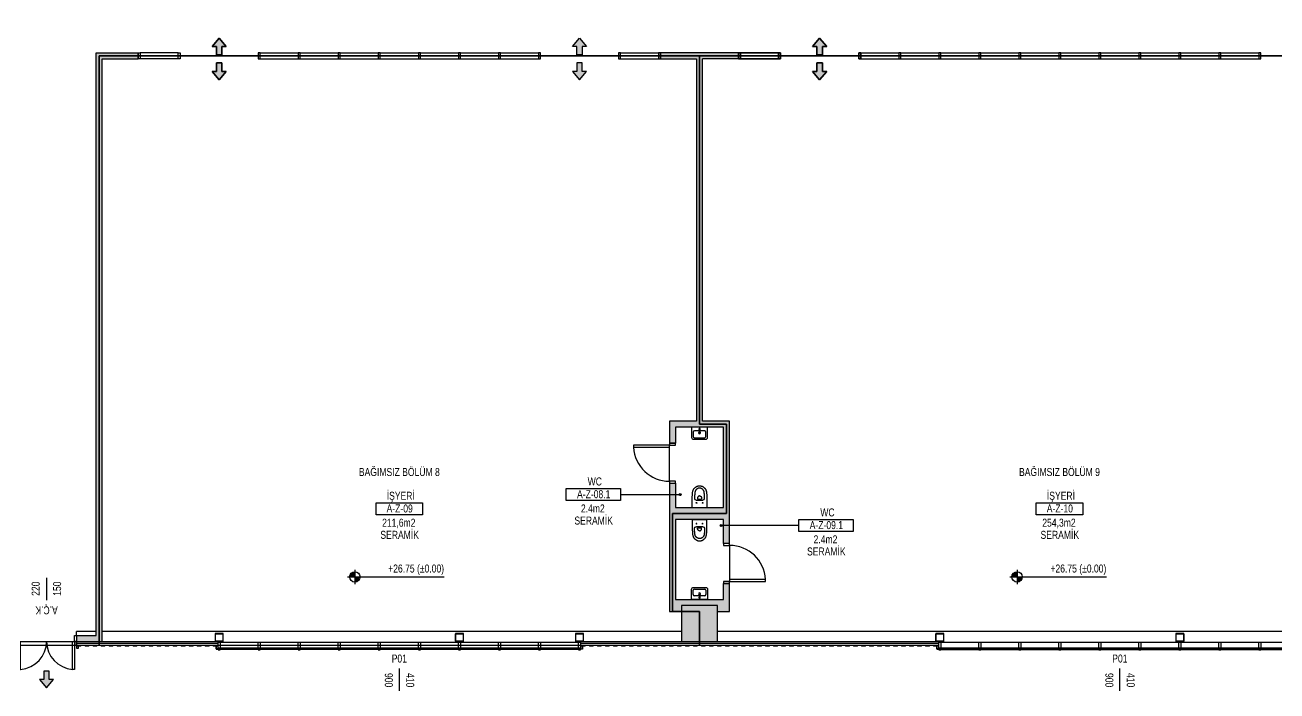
# Model space of a CAD drawing. Header units: centimetres. Extents: x 28733 to 98303, y -2883 to 8555.
# Drawn here: x 63594 to 66722, y 1395 to 3058 of the extents above; entities that cross this region are included whole.
import ezdxf
from ezdxf.enums import TextEntityAlignment as Align

# ---------------------------------------------------------------- set-up
doc = ezdxf.new("R2010")
doc.units = ezdxf.units.CM
doc.header["$LTSCALE"] = 100
for name, color, linetype in [('A-ANNO-DIMS', 187, 'Continuous'), ('A-ANNO-IDEN', 50, 'Continuous'), ('A-ANNO-TEXT', 50, 'Continuous'), ('A-AREA', 102, 'Continuous'), ('A-DOOR', 193, 'Continuous'), ('A-ELEV-01', 255, 'Continuous'), ('A-ELEV-03', 251, 'Continuous'), ('A-FLOR-FIXT', 146, 'Continuous'), ('A-GLAZ-FRME', 12, 'Continuous'), ('A-GLAZ-FULL', 130, 'Continuous'), ('A-GLAZ-SILL', 8, 'Continuous'), ('A-WALL', 134, 'Continuous'), ('A-WALL-HTCH', 8, 'Continuous'), ('A-WALL-INSL', 249, 'Continuous'), ('A-WALL-SNWPNL', 200, 'Continuous'), ('A-WALL-STEL', 202, 'Continuous'), ('S-CONC', 5, 'Continuous'), ('S-HTCH', 8, 'Continuous'), ('S-STEL', 3, 'Continuous')]:
    doc.layers.add(name, color=color, linetype=linetype)
doc.styles.add('Fields_100', font='act_simplex.shx', dxfattribs={"width": 0.8, "height": 20})
doc.linetypes.add('BATTING', pattern='A,0.00254,-2.54,[134,ltypeshp.shx,S=2.54,R=0,X=-2.54,Y=0],-5.08,[134,ltypeshp.shx,S=2.54,R=180,X=2.54,Y=0],-2.54', length=10.16254)

# ---------------------------------------------------------------- blocks, each defined once
blk = doc.blocks.new('Mahal kutusu_100')
at = {"color": 0}
blk.add_lwpolyline([(-58, 30), (58, 30), (58, 0), (-58, 0)], close=True, dxfattribs=at)
at = {"color": 0, "style": 'Fields_100', "width": 0.8}
for tag, p in [('MAHAL', (3.6, 37.9)), ('KOD', (0.9, 6.2)), ('ALAN', (-1.3, -29.4)), ('KAPLAMA', (0.8, -59.7))]:
    blk.add_attdef(tag, text='', height=20, dxfattribs=at).set_placement(p, align=Align.CENTER)
blk = doc.blocks.new('KLOZET')
at = {"linetype": 'Continuous'}
for p, q in [((-18, 30.7), (-17.9, 32)), ((-17.9, 32), (-17.8, 33.3)), ((-17.8, 33.3), (-17.7, 34.5)), ((-17.7, 34.5), (-17.6, 35.7)), ((-17.6, 35.7), (-17.5, 36.9)), ((-17.5, 36.9), (-17.3, 38.1)), ((-17.3, 38.1), (-17.1, 39.2)), ((-17.1, 39.2), (-16.8, 40.3)), ((-16.8, 40.3), (-16.5, 41.3)), ((-16.5, 41.3), (-16.1, 42.4)), ((-16.1, 42.4), (-15.7, 43.3)), ((-15.7, 43.3), (-15.3, 44.3)), ((-15.3, 44.3), (-14.8, 45.2)), ((-14.8, 45.2), (-14.3, 46)), ((-14.3, 46), (-13.7, 46.8)), ((-13.7, 46.8), (-13.1, 47.6)), ((-13.1, 47.6), (-12.4, 48.3)), ((-12.4, 48.3), (-11.7, 49)), ((-12.1, 32.6), (-12.2, 31.9)), ((-12.2, 31.9), (-12.2, 31.1)), ((-12, 33.9), (-12.1, 33.2)), ((-12.1, 33.2), (-12.1, 32.6)), ((-11.9, 35.1), (-12, 34.5)), ((-12, 34.5), (-12, 33.9)), ((-11.8, 35.7), (-11.9, 35.1)), ((-11.7, 36.7), (-11.8, 36.2)), ((-11.8, 36.2), (-11.8, 35.7)), ((-11.7, 49), (-11, 49.6)), ((-11.6, 37.3), (-11.7, 36.7)), ((-11.5, 37.7), (-11.6, 37.3)), ((-11.4, 38.2), (-11.5, 37.7)), ((-11.3, 38.6), (-11.4, 38.2)), ((-11.2, 39), (-11.3, 38.6)), ((-11.1, 39.4), (-11.2, 39)), ((-11, 39.8), (-11.1, 39.4)), ((-11, 49.6), (-10.3, 50.2)), ((-10.9, 40.2), (-11, 39.8)), ((-10.8, 40.5), (-10.9, 40.2)), ((-10.6, 40.8), (-10.8, 40.5)), ((-10.5, 41.1), (-10.6, 40.8)), ((-10.4, 41.4), (-10.5, 41.1)), ((-10.2, 41.7), (-10.4, 41.4)), ((-10.3, 50.2), (-9.6, 50.7)), ((-10.1, 42), (-10.2, 41.7)), ((-9.9, 42.2), (-10.1, 42)), ((-9.8, 42.5), (-9.9, 42.2)), ((-9.6, 42.7), (-9.8, 42.5)), ((-9.6, 50.7), (-8.8, 51.2)), ((-9.4, 43), (-9.6, 42.7)), ((-9.3, 43.2), (-9.4, 43)), ((-9.1, 43.5), (-9.3, 43.2)), ((-8.9, 43.7), (-9.1, 43.5)), ((-8.7, 44), (-8.9, 43.7)), ((-8.8, 51.2), (-8, 51.7)), ((-8.5, 44.2), (-8.7, 44)), ((-8.2, 44.4), (-8.5, 44.2)), ((-8, 44.7), (-8.2, 44.4)), ((-8, 51.7), (-7.2, 52.1)), ((-7.8, 44.9), (-8, 44.7)), ((-7.5, 45.1), (-7.8, 44.9)), ((-7.3, 45.3), (-7.5, 45.1)), ((-7, 45.5), (-7.3, 45.3)), ((-7.2, 52.1), (-6.4, 52.5)), ((-6.7, 45.8), (-7, 45.5)), ((-6.4, 46), (-6.7, 45.8)), ((-6.4, 52.5), (-5.6, 52.8)), ((-6.1, 46.2), (-6.4, 46)), ((-5.8, 46.4), (-6.1, 46.2)), ((-5.5, 46.5), (-5.8, 46.4)), ((-5.6, 52.8), (-4.8, 53.1)), ((-5.2, 46.7), (-5.5, 46.5)), ((-4.9, 46.9), (-5.2, 46.7)), ((-4.6, 47.1), (-4.9, 46.9)), ((-4.8, 53.1), (-4, 53.3)), ((-4.2, 47.2), (-4.6, 47.1)), ((-3.9, 47.3), (-4.2, 47.2)), ((-4, 53.3), (-3.2, 53.5)), ((-3.6, 47.5), (-3.9, 47.3)), ((-3.3, 47.6), (-3.6, 47.5)), ((-3, 47.7), (-3.3, 47.6)), ((-3.2, 53.5), (-2.3, 53.7)), ((-2.7, 47.8), (-3, 47.7)), ((-2.4, 47.9), (-2.7, 47.8)), ((-2.1, 48), (-2.4, 47.9)), ((-2.3, 53.7), (-1.5, 53.8)), ((-1.8, 48), (-2.1, 48)), ((-1.5, 48.1), (-1.8, 48)), ((-1.5, 53.8), (-0.7, 53.9)), ((-1.2, 48.1), (-1.5, 48.1)), ((-1, 48.2), (-1.2, 48.1)), ((-0.7, 48.2), (-1, 48.2)), ((-0.7, 53.9), (0, 53.9)), ((-0.5, 48.2), (-0.7, 48.2)), ((-0.2, 48.2), (-0.5, 48.2)), ((0, 48.2), (-0.2, 48.2)), ((0, 53.9), (0.7, 53.9)), ((0.5, 48.2), (0, 48.2)), ((1, 48.2), (0.5, 48.2)), ((0.7, 53.9), (1.5, 53.8)), ((1.5, 48.1), (1, 48.2)), ((1.5, 53.8), (2.3, 53.7)), ((2.1, 48), (1.5, 48.1)), ((2.6, 47.8), (2.1, 48)), ((2.3, 53.7), (3.2, 53.5)), ((3.2, 47.6), (2.6, 47.8)), ((3.2, 53.5), (4, 53.3)), ((3.7, 47.4), (3.2, 47.6)), ((4.3, 47.2), (3.7, 47.4)), ((4, 53.3), (4.8, 53.1)), ((4.9, 46.9), (4.3, 47.2)), ((4.8, 53.1), (5.6, 52.8)), ((5.4, 46.6), (4.9, 46.9)), ((6, 46.3), (5.4, 46.6)), ((5.6, 52.8), (6.4, 52.5)), ((6.5, 45.9), (6, 46.3)), ((6.4, 52.5), (7.2, 52.1)), ((7, 45.5), (6.5, 45.9)), ((7.5, 45.1), (7, 45.5)), ((7.2, 52.1), (8, 51.7)), ((8, 44.7), (7.5, 45.1)), ((8, 51.7), (8.8, 51.2)), ((8.4, 44.2), (8, 44.7)), ((8.9, 43.7), (8.4, 44.2)), ((8.8, 51.2), (9.6, 50.7)), ((9.3, 43.2), (8.9, 43.7)), ((9.6, 42.7), (9.3, 43.2)), ((9.6, 50.7), (10.3, 50.2)), ((10, 42.1), (9.6, 42.7)), ((10.3, 41.6), (10, 42.1)), ((10.3, 50.2), (11, 49.6)), ((10.6, 40.9), (10.3, 41.6)), ((10.8, 40.3), (10.6, 40.9)), ((11.1, 39.6), (10.8, 40.3)), ((11, 49.6), (11.7, 49)), ((11.3, 38.9), (11.1, 39.6)), ((11.4, 38.2), (11.3, 38.9)), ((11.6, 37.4), (11.4, 38.2)), ((11.7, 36.6), (11.6, 37.4)), ((11.7, 49), (12.4, 48.3)), ((11.8, 35.7), (11.7, 36.6)), ((11.9, 34.9), (11.8, 35.7)), ((12, 34), (11.9, 34.9)), ((12.1, 33.1), (12, 34)), ((12.2, 32.1), (12.1, 33.1)), ((12.2, 31.2), (12.2, 32.1)), ((12.4, 48.3), (13.1, 47.6)), ((13.1, 47.6), (13.7, 46.8)), ((13.7, 46.8), (14.3, 46)), ((14.3, 46), (14.8, 45.2)), ((14.8, 45.2), (15.3, 44.3)), ((15.3, 44.3), (15.7, 43.3)), ((15.7, 43.3), (16.1, 42.4)), ((16.1, 42.4), (16.5, 41.3)), ((16.5, 41.3), (16.8, 40.3)), ((16.8, 40.3), (17.1, 39.2)), ((17.1, 39.2), (17.3, 38.1)), ((17.3, 38.1), (17.5, 36.9)), ((17.5, 36.9), (17.6, 35.7)), ((17.6, 35.7), (17.7, 34.5)), ((17.7, 34.5), (17.8, 33.3)), ((17.8, 33.3), (17.9, 32)), ((17.9, 32), (18, 30.7)), ((-18.3, 0), (-18.2, 12.1)), ((-18.3, 0), (18.3, 0)), ((-18.2, 23.7), (-18.1, 25.2)), ((-18.2, 22.2), (-18.2, 23.7)), ((-18.2, 20.6), (-18.2, 22.2)), ((-18.2, 17.4), (-18.2, 20.6)), ((-18.2, 12.1), (-18.2, 17.4)), ((-18.1, 28), (-18, 29.4)), ((-18.1, 26.6), (-18.1, 28)), ((-18.1, 25.2), (-18.1, 26.6)), ((-18, 29.4), (-18, 30.7)), ((-12.3, 27.9), (-12.4, 27)), ((-12.4, 27), (-12.4, 26.1)), ((-12.4, 26.1), (-12.4, 25.2)), ((-12.4, 25.2), (-12.4, 24.2)), ((-12.4, 24.2), (-12.4, 23.2)), ((-12.4, 23.2), (-12.4, 22.2)), ((-12.2, 31.1), (-12.3, 30.4)), ((-12.3, 30.4), (-12.3, 29.6)), ((-12.3, 29.6), (-12.3, 28.8)), ((-12.3, 28.8), (-12.3, 27.9)), ((-9.2, 18.4), (-8.2, 18.3)), ((-8.2, 18.3), (-7.1, 18.2)), ((-7.1, 18.2), (-6.1, 18.1)), ((-6.1, 18.1), (-5.1, 18)), ((-5.1, 18), (-4.1, 18)), ((-4.8, 24.3), (-4.9, 23.9)), ((-4.9, 23.9), (-4.9, 23.5)), ((-4.9, 23.5), (-4.8, 20.8)), ((-4.7, 25), (-4.8, 24.6)), ((-4.8, 24.6), (-4.8, 24.3)), ((-4.6, 25.3), (-4.7, 25)), ((-4.4, 25.6), (-4.6, 25.3)), ((-4.3, 25.9), (-4.4, 25.6)), ((-4.1, 26.2), (-4.3, 25.9)), ((-3.9, 26.5), (-4.1, 26.2)), ((-4.1, 18), (-3.1, 17.9)), ((-3.8, 26.8), (-3.9, 26.5)), ((-3.5, 27), (-3.8, 26.8)), ((-3.8, 20.8), (-2.1, 20.8)), ((-3.3, 27.2), (-3.5, 27)), ((-3.1, 27.4), (-3.3, 27.2)), ((-2.8, 27.6), (-3.1, 27.4)), ((-3.1, 17.9), (-2, 17.9)), ((-2.5, 27.8), (-2.8, 27.6)), ((-2.2, 28), (-2.5, 27.8)), ((-1.9, 28.1), (-2.2, 28)), ((-2.1, 20.8), (-0.4, 20.8)), ((-2, 17.9), (-1, 17.9)), ((-1.6, 28.2), (-1.9, 28.1)), ((-1.3, 28.3), (-1.6, 28.2)), ((-1, 28.4), (-1.3, 28.3)), ((-0.7, 28.5), (-1, 28.4)), ((-1, 17.9), (0, 17.9)), ((-0.3, 28.5), (-0.7, 28.5)), ((-0.4, 20.8), (1.7, 20.8)), ((0, 28.5), (-0.3, 28.5)), ((0, 28.5), (0.3, 28.5)), ((0, 17.9), (1, 17.9)), ((0.3, 28.5), (0.7, 28.5)), ((0.7, 28.5), (1, 28.4)), ((1, 28.4), (1.3, 28.3)), ((1, 17.9), (2, 17.9)), ((1.3, 28.3), (1.6, 28.2)), ((1.6, 28.2), (1.9, 28.1)), ((1.7, 20.8), (3.4, 20.8)), ((1.9, 28.1), (2.2, 28)), ((2, 17.9), (3.1, 17.9)), ((2.2, 28), (2.5, 27.8)), ((2.5, 27.8), (2.8, 27.6)), ((2.8, 27.6), (3.1, 27.4)), ((3.1, 27.4), (3.3, 27.2)), ((3.1, 17.9), (4.1, 18)), ((3.3, 27.2), (3.5, 27)), ((3.4, 20.8), (3.8, 20.8)), ((3.5, 27), (3.8, 26.7)), ((3.8, 26.7), (4, 26.5)), ((4, 26.5), (4.1, 26.2)), ((4.1, 26.2), (4.3, 25.9)), ((4.1, 18), (5.1, 18)), ((4.3, 25.9), (4.5, 25.6)), ((4.5, 25.6), (4.6, 25.3)), ((4.6, 25.3), (4.7, 25)), ((4.7, 25), (4.8, 24.6)), ((4.8, 24.6), (4.8, 24.3)), ((4.8, 24.3), (4.9, 23.9)), ((4.9, 23.5), (4.8, 20.8)), ((4.9, 23.9), (4.9, 23.5)), ((5.1, 18), (6.1, 18.1)), ((6.1, 18.1), (7.1, 18.2)), ((7.1, 18.2), (8.2, 18.3)), ((8.2, 18.3), (9.2, 18.4)), ((12.3, 30.2), (12.2, 31.2)), ((12.3, 29.2), (12.3, 30.2)), ((12.3, 28.1), (12.3, 29.2)), ((12.4, 27), (12.3, 28.1)), ((12.4, 25.9), (12.4, 27)), ((12.4, 24.7), (12.4, 25.9)), ((12.4, 23.4), (12.4, 24.7)), ((12.4, 22.2), (12.4, 23.4)), ((18, 30.7), (18, 29.4)), ((18, 29.4), (18.1, 28)), ((18.1, 28), (18.1, 26.6)), ((18.1, 26.6), (18.1, 25.2)), ((18.1, 25.2), (18.2, 23.7)), ((18.2, 23.7), (18.2, 22.2)), ((18.2, 22.2), (18.2, 20.6)), ((18.2, 20.6), (18.2, 17.4)), ((18.2, 17.4), (18.2, 13.9)), ((18.2, 13.9), (18.3, 0))]:
    blk.add_line(p, q, dxfattribs=at)
at = {"ltscale": 3}
for p, q in [((-6.5, 10.9), (-9, 10.9)), ((-7.7, 12.2), (-7.7, 9.6)), ((9, 10.9), (6.5, 10.9)), ((7.7, 12.2), (7.7, 9.6))]:
    blk.add_line(p, q, dxfattribs=at)
at = {"lineweight": 0}
for p, q in [((-3.8, 20.8), (-4.8, 20.8)), ((3.8, 20.8), (4.8, 20.8))]:
    blk.add_line(p, q, dxfattribs=at)
at = {"linetype": 'Continuous'}
for centre in [(-7.7, 10.9), (7.7, 10.9)]:
    blk.add_circle(centre, 0.75, dxfattribs=at)
for centre, start, end in [((-8.7, 22.1), 179.5021, 262.9898), ((8.7, 22.1), 277.0095, 0.5028)]:
    blk.add_arc(centre, 3.72, start, end, dxfattribs=at)
blk = doc.blocks.new('KAPI_100')
at = {"layer": 'A-DOOR'}
blk.add_line((5, 15), (95, 15), dxfattribs=at)
blk.add_lwpolyline([(95, 15), (95, 105), (90, 105), (90, 15)], dxfattribs=at)
for points in [[(0, 0), (5, 0), (5, 15), (0, 15)], [(95, 0), (100, 0), (100, 15), (95, 15)]]:
    blk.add_lwpolyline(points, close=True, dxfattribs=at)
blk.add_arc((95, 15), 90, 93.1847, 180, dxfattribs=at)
blk = doc.blocks.new('KAPI 150')
at = {"layer": 'A-DOOR'}
blk.add_line((145, 15), (5, 15), dxfattribs=at)
for points in [[(5, 15), (5, 85), (10, 85), (10, 15)], [(145, 15), (145, 85), (140, 85), (140, 15)]]:
    blk.add_lwpolyline(points, dxfattribs=at)
for points in [[(5, 0), (0, 0), (0, 15), (5, 15)], [(150, 0), (145, 0), (145, 15), (150, 15)]]:
    blk.add_lwpolyline(points, close=True, dxfattribs=at)
for centre, start, end in [((5, 15), 0, 85.904), ((145, 15), 94.096, 180)]:
    blk.add_arc(centre, 70, start, end, dxfattribs=at)
blk = doc.blocks.new('AÇK_01')
at = {"color": 0}
blk.add_lwpolyline([(28, 0), (-28, 0)], dxfattribs=at)
at = {"color": 0, "style": 'Fields_100', "width": 0.8}
blk.add_attdef('A.Ç.K.01', text='', height=20, rotation=90, dxfattribs=at).set_placement((-53, 0), align=Align.MIDDLE_CENTER)
for tag, p in [('W', (1, 17.2)), ('H', (1, -36.3))]:
    blk.add_attdef(tag, text='', height=20, dxfattribs=at).set_placement(p, align=Align.CENTER)
blk = doc.blocks.new('Mahal Kutusu_100_2')
at = {"color": 0}
blk.add_lwpolyline([(-68, 30), (68, 30), (68, 0), (-68, 0)], close=True, dxfattribs=at)
at = {"color": 0, "style": 'Fields_100', "width": 0.8}
for tag, p in [('MAHAL', (3.6, 37.9)), ('A-Z-04.1', (0.9, 6.2)), ('ALAN', (-1.3, -29.4)), ('KAPLAMA', (0.8, -59.7))]:
    blk.add_attdef(tag, text='', height=20, dxfattribs=at).set_placement(p, align=Align.CENTER)
blk = doc.blocks.new('*U45')
at = {"layer": 'A-WALL-SNWPNL'}
blk.add_lwpolyline([(50, 1), (42, 1), (40, -1), (32, -1), (30, 1), (22, 1), (20, -1), (12, -1), (10, 1), (2, 1), (0, -1), (-8, -1), (-10, 1), (-18, 1), (-20, -1), (-28, -1), (-30, 1), (-38, 1), (-40, -1), (-48, -1), (-50, 1)], dxfattribs=at)
blk = doc.blocks.new('*U46')
at = {"layer": 'A-WALL-STEL', "color": 0, "linetype": 'ByBlock', "lineweight": -2, "transparency": 16777216}
for p in [(0, 0), (100, 0), (200, 0)]:
    blk.add_blockref('*U45', p, dxfattribs=at)
blk = doc.blocks.new('*U47')
at = {"layer": 'A-WALL-SNWPNL'}
blk.add_lwpolyline([(50, 1), (42, 1), (40, -1), (32, -1), (30, 1), (22, 1), (20, -1), (12, -1), (10, 1), (2, 1), (0, -1), (-8, -1), (-10, 1), (-18, 1), (-20, -1), (-28, -1), (-30, 1), (-38, 1), (-40, -1), (-48, -1), (-50, 1)], dxfattribs=at)
blk = doc.blocks.new('*U48')
at = {"layer": 'A-WALL-STEL', "color": 0, "linetype": 'ByBlock', "lineweight": -2, "transparency": 16777216}
for p in [(0, 0), (100, 0), (200, 0), (300, 0), (400, 0), (500, 0), (600, 0), (700, 0)]:
    blk.add_blockref('*U47', p, dxfattribs=at)

msp = doc.modelspace()

# ---------------------------------------------------------------- hatches: boundary and pattern name
at = {"layer": 'A-ANNO-DIMS'}
h = msp.add_hatch(color=256, dxfattribs=at)
h.paths.add_polyline_path([(64418.26, 1692.72, 0.4142136), (64405.26, 1679.72), (64418.26, 1679.72)])
h.paths.add_polyline_path([(64431.26, 1679.72), (64418.26, 1679.72), (64418.26, 1666.72, 0.4142136)])
h = msp.add_hatch(color=256, dxfattribs=at)
h.paths.add_polyline_path([(66072.66, 1692.72, 0.4142136), (66059.66, 1679.72), (66072.66, 1679.72)])
h.paths.add_polyline_path([(66085.66, 1679.72), (66072.66, 1679.72), (66072.66, 1666.72, 0.4142136)])
at = {"layer": 'A-ANNO-IDEN'}
h = msp.add_hatch(color=256, dxfattribs=at)
h.dxf.hatch_style = 1
edge = h.paths.add_edge_path()
edge.add_arc((65230.91, 1885.27), 2.5, 0, 360)
h = msp.add_hatch(color=256, dxfattribs=at)
h.dxf.hatch_style = 1
edge = h.paths.add_edge_path()
edge.add_arc((65333.62, 1808.04), 2.5, 180, 540)
at = {"layer": 'A-ANNO-TEXT'}
h = msp.add_hatch(color=256, dxfattribs=at)
h.dxf.hatch_style = 1
h.paths.add_polyline_path([(64079.48, 3025.89), (64061.77, 3004.74), (64072.74, 3004.74), (64072.74, 2983.59), (64086.21, 2983.59), (64086.21, 3004.74), (64097.18, 3004.74)])
h = msp.add_hatch(color=256, dxfattribs=at)
h.dxf.hatch_style = 1
h.paths.add_polyline_path([(64079.48, 3025.89), (64097.18, 3004.74), (64086.21, 3004.74), (64086.21, 2983.59), (64072.74, 2983.59), (64072.74, 3004.74), (64061.77, 3004.74)])
h = msp.add_hatch(color=256, dxfattribs=at)
h.dxf.hatch_style = 1
h.paths.add_polyline_path([(64979.48, 3025.89), (64997.18, 3004.74), (64986.21, 3004.74), (64986.21, 2983.59), (64972.74, 2983.59), (64972.74, 3004.74), (64961.77, 3004.74)])
h = msp.add_hatch(color=256, dxfattribs=at)
h.dxf.hatch_style = 1
h.paths.add_polyline_path([(65579.48, 3025.89), (65561.77, 3004.74), (65572.74, 3004.74), (65572.74, 2983.59), (65586.21, 2983.59), (65586.21, 3004.74), (65597.18, 3004.74)])
h = msp.add_hatch(color=256, dxfattribs=at)
h.dxf.hatch_style = 1
h.paths.add_polyline_path([(65579.48, 3025.89), (65597.18, 3004.74), (65586.21, 3004.74), (65586.21, 2983.59), (65572.74, 2983.59), (65572.74, 3004.74), (65561.77, 3004.74)])
h = msp.add_hatch(color=256, dxfattribs=at)
h.dxf.hatch_style = 1
h.paths.add_polyline_path([(64079.48, 2921.29), (64061.77, 2942.44), (64072.74, 2942.44), (64072.74, 2963.59), (64086.21, 2963.59), (64086.21, 2942.44), (64097.18, 2942.44)])
h = msp.add_hatch(color=256, dxfattribs=at)
h.dxf.hatch_style = 1
h.paths.add_polyline_path([(64079.48, 2921.29), (64097.18, 2942.44), (64086.21, 2942.44), (64086.21, 2963.59), (64072.74, 2963.59), (64072.74, 2942.44), (64061.77, 2942.44)])
h = msp.add_hatch(color=256, dxfattribs=at)
h.dxf.hatch_style = 1
h.paths.add_polyline_path([(64979.48, 2921.29), (64997.18, 2942.44), (64986.21, 2942.44), (64986.21, 2963.59), (64972.74, 2963.59), (64972.74, 2942.44), (64961.77, 2942.44)])
h = msp.add_hatch(color=256, dxfattribs=at)
h.dxf.hatch_style = 1
h.paths.add_polyline_path([(65579.48, 2921.29), (65561.77, 2942.44), (65572.74, 2942.44), (65572.74, 2963.59), (65586.21, 2963.59), (65586.21, 2942.44), (65597.18, 2942.44)])
h = msp.add_hatch(color=256, dxfattribs=at)
h.dxf.hatch_style = 1
h.paths.add_polyline_path([(65579.48, 2921.29), (65597.18, 2942.44), (65586.21, 2942.44), (65586.21, 2963.59), (65572.74, 2963.59), (65572.74, 2942.44), (65561.77, 2942.44)])
h = msp.add_hatch(color=256, dxfattribs=at)
h.dxf.hatch_style = 1
h.paths.add_polyline_path([(63648.23, 1402.39), (63665.93, 1423.54), (63654.96, 1423.54), (63654.96, 1444.69), (63641.49, 1444.69), (63641.49, 1423.54), (63630.52, 1423.54)])
at = {"layer": 'A-WALL-HTCH'}
h = msp.add_hatch(dxfattribs=at)
h.set_pattern_fill('DASH', color=256)
h.set_pattern_definition([(0, (47244.2896, 54361.0323), (3.175, 3.175), [3.175, -3.175])])
h.paths.add_polyline_path([(63786.98, 2973.59), (63876.98, 2973.59), (63876.98, 2988.59), (63771.98, 2988.59), (63771.98, 1533.59), (63723.23, 1533.59), (63723.23, 1518.59), (63786.98, 1518.59)])
h = msp.add_hatch(dxfattribs=at)
h.set_pattern_fill('DASH', color=256)
h.set_pattern_definition([(0, (-26454.6308, -0.018), (3.175, 3.175), [3.175, -3.175])])
h.paths.add_polyline_path([(65324.48, 1608.59), (65324.48, 1593.59), (65354.48, 1593.59), (65354.48, 1663.59), (65339.48, 1663.59), (65339.48, 1623.59), (65219.48, 1623.59), (65219.48, 1823.59), (65339.48, 1823.59), (65339.48, 1763.59), (65354.48, 1763.59), (65354.48, 2068.59), (65286.98, 2068.59), (65286.98, 2973.59), (65376.98, 2973.59), (65376.98, 2988.59), (65181.98, 2988.59), (65181.98, 2973.59), (65271.98, 2973.59), (65271.98, 2068.59), (65204.48, 2068.59), (65204.48, 2013.59), (65219.48, 2013.59), (65219.48, 2053.59), (65339.48, 2053.59), (65339.48, 1853.59), (65219.48, 1853.59), (65219.48, 1913.59), (65204.48, 1913.59), (65204.48, 1593.59), (65234.48, 1593.59), (65234.48, 1608.59)])
at = {"layer": 'S-HTCH'}
h = msp.add_hatch(dxfattribs=at)
h.set_pattern_fill('ANSI33', color=256)
h.set_pattern_definition([(45, (47244.2896, 5721.5606), (-4.490128, 4.490128), []), (45, (47248.78, 5721.5606), (-4.490128, 4.490128), [3.175, -1.5875])])
h.paths.add_polyline_path([(63434.48, 1518.59), (63524.48, 1518.59), (63524.48, 1608.59), (63434.48, 1608.59)])
h.paths.add_polyline_path([(63434.48, 7218.59), (63524.48, 7218.59), (63524.48, 7308.59), (63434.48, 7308.59)])
h.paths.add_polyline_path([(61634.48, 1518.59), (61724.48, 1518.59), (61724.48, 1608.59), (61634.48, 1608.59)])
h.paths.add_polyline_path([(58034.48, 1518.59), (58124.48, 1518.59), (58124.48, 1608.59), (58034.48, 1608.59)])
h.paths.add_polyline_path([(61634.48, 7218.59), (61724.48, 7218.59), (61724.48, 7308.59), (61634.48, 7308.59)])
h.paths.add_polyline_path([(58034.48, 7218.59), (58124.48, 7218.59), (58124.48, 7308.59), (58034.48, 7308.59)])
h.paths.add_polyline_path([(63434.48, 3418.59), (63524.48, 3418.59), (63524.48, 3508.59), (63434.48, 3508.59)])
h.paths.add_polyline_path([(63434.48, 5318.59), (63524.48, 5318.59), (63524.48, 5408.59), (63434.48, 5408.59)])
h.paths.add_polyline_path([(61634.48, 3418.59), (61724.48, 3418.59), (61724.48, 3508.59), (61634.48, 3508.59)])
h.paths.add_polyline_path([(58034.48, 3418.59), (58124.48, 3418.59), (58124.48, 3508.59), (58034.48, 3508.59)])
h.paths.add_polyline_path([(61634.48, 5318.59), (61724.48, 5318.59), (61724.48, 5408.59), (61634.48, 5408.59)])
h.paths.add_polyline_path([(58034.48, 5318.59), (58124.48, 5318.59), (58124.48, 5408.59), (58034.48, 5408.59)])
h.paths.add_polyline_path([(68834.48, 3418.59), (68924.48, 3418.59), (68924.48, 3508.59), (68834.48, 3508.59)])
h.paths.add_polyline_path([(68834.48, 5318.59), (68924.48, 5318.59), (68924.48, 5408.59), (68834.48, 5408.59)])
h.paths.add_polyline_path([(67034.48, 3418.59), (67124.48, 3418.59), (67124.48, 3508.59), (67034.48, 3508.59)])
h.paths.add_polyline_path([(67034.48, 5318.59), (67124.48, 5318.59), (67124.48, 5408.59), (67034.48, 5408.59)])
h.paths.add_polyline_path([(65234.48, 3418.59), (65324.48, 3418.59), (65324.48, 3508.59), (65234.48, 3508.59)])
h.paths.add_polyline_path([(65234.48, 5318.59), (65324.48, 5318.59), (65324.48, 5408.59), (65234.48, 5408.59)])
h.paths.add_polyline_path([(61534.48, 3418.59), (61624.48, 3418.59), (61624.48, 3508.59), (61534.48, 3508.59)])
h.paths.add_polyline_path([(61534.48, 5318.59), (61624.48, 5318.59), (61624.48, 5408.59), (61534.48, 5408.59)])
h.paths.add_polyline_path([(59834.48, 3418.59), (59924.48, 3418.59), (59924.48, 3508.59), (59834.48, 3508.59)])
h.paths.add_polyline_path([(59834.48, 5318.59), (59924.48, 5318.59), (59924.48, 5408.59), (59834.48, 5408.59)])
h.paths.add_polyline_path([(56234.48, 3418.59), (56324.48, 3418.59), (56324.48, 3508.59), (56234.48, 3508.59)])
h.paths.add_polyline_path([(56234.48, 5318.59), (56324.48, 5318.59), (56324.48, 5408.59), (56234.48, 5408.59)])
h.paths.add_polyline_path([(54434.48, 3418.59), (54524.48, 3418.59), (54524.48, 3508.59), (54434.48, 3508.59)])
h.paths.add_polyline_path([(54434.48, 5318.59), (54524.48, 5318.59), (54524.48, 5408.59), (54434.48, 5408.59)])
h.paths.add_polyline_path([(52634.48, 3418.59), (52724.48, 3418.59), (52724.48, 3508.59), (52634.48, 3508.59)])
h.paths.add_polyline_path([(52634.48, 5318.59), (52724.48, 5318.59), (52724.48, 5408.59), (52634.48, 5408.59)])
h.paths.add_polyline_path([(70634.48, 5318.59), (70724.48, 5318.59), (70724.48, 5408.59), (70634.48, 5408.59)])
h.paths.add_polyline_path([(70634.48, 3418.59), (70724.48, 3418.59), (70724.48, 3508.59), (70634.48, 3508.59)])
h.paths.add_polyline_path([(70634.48, 1518.59), (70724.48, 1518.59), (70724.48, 1608.59), (70634.48, 1608.59)])
h.paths.add_polyline_path([(68834.48, 1518.59), (68924.48, 1518.59), (68924.48, 1608.59), (68834.48, 1608.59)])
h.paths.add_polyline_path([(67034.48, 1518.59), (67124.48, 1518.59), (67124.48, 1608.59), (67034.48, 1608.59)])
h.paths.add_polyline_path([(65234.48, 1518.59), (65324.48, 1518.59), (65324.48, 1608.59), (65234.48, 1608.59)])
h.paths.add_polyline_path([(61534.48, 1518.59), (61624.48, 1518.59), (61624.48, 1608.59), (61534.48, 1608.59)])
h.paths.add_polyline_path([(59834.48, 1518.59), (59924.48, 1518.59), (59924.48, 1608.59), (59834.48, 1608.59)])
h.paths.add_polyline_path([(56234.48, 1518.59), (56324.48, 1518.59), (56324.48, 1608.59), (56234.48, 1608.59)])
h.paths.add_polyline_path([(54434.48, 1518.59), (54524.48, 1518.59), (54524.48, 1608.59), (54434.48, 1608.59)])
h.paths.add_polyline_path([(52634.48, 1518.59), (52724.48, 1518.59), (52724.48, 1608.59), (52634.48, 1608.59)])
h.paths.add_polyline_path([(70634.48, 7218.59), (70724.48, 7218.59), (70724.48, 7308.59), (70634.48, 7308.59)])
h.paths.add_polyline_path([(68834.48, 7218.59), (68924.48, 7218.59), (68924.48, 7308.59), (68834.48, 7308.59)])
h.paths.add_polyline_path([(67034.48, 7218.59), (67124.48, 7218.59), (67124.48, 7308.59), (67034.48, 7308.59)])
h.paths.add_polyline_path([(65234.48, 7218.59), (65324.48, 7218.59), (65324.48, 7308.59), (65234.48, 7308.59)])
h.paths.add_polyline_path([(61534.48, 7218.59), (61624.48, 7218.59), (61624.48, 7308.59), (61534.48, 7308.59)])
h.paths.add_polyline_path([(59834.48, 7218.59), (59924.48, 7218.59), (59924.48, 7308.59), (59834.48, 7308.59)])
h.paths.add_polyline_path([(56234.48, 7218.59), (56324.48, 7218.59), (56324.48, 7308.59), (56234.48, 7308.59)])
h.paths.add_polyline_path([(54434.48, 7218.59), (54524.48, 7218.59), (54524.48, 7308.59), (54434.48, 7308.59)])
h.paths.add_polyline_path([(52634.48, 7218.59), (52724.48, 7218.59), (52724.48, 7308.59), (52634.48, 7308.59)])

# ---------------------------------------------------------------- linework, layer by layer
at = {"layer": 'A-ANNO-DIMS'}
for p, q in [((64418.26, 1697.72), (64418.26, 1661.72)), ((66072.66, 1697.72), (66072.66, 1661.72)), ((64400.26, 1679.72), (64641.26, 1679.72)), ((66054.66, 1679.72), (66295.66, 1679.72))]:
    msp.add_line(p, q, dxfattribs=at)
for centre in [(64418.26, 1679.72), (66072.66, 1679.72)]:
    msp.add_circle(centre, 13, dxfattribs=at)
at = {"layer": 'A-ANNO-IDEN'}
for points in [[(65082.15, 1885.27), (65230.91, 1885.27)], [(65527.36, 1808.04), (65333.62, 1808.04)]]:
    msp.add_lwpolyline(points, dxfattribs=at)
for centre in [(65230.91, 1885.27), (65333.62, 1808.04)]:
    msp.add_circle(centre, 2.5, dxfattribs=at)
at = {"layer": 'A-ANNO-TEXT'}
for points in [[(64079.48, 3025.89), (64061.77, 3004.74), (64072.74, 3004.74), (64072.74, 2983.59), (64086.21, 2983.59), (64086.21, 3004.74), (64097.18, 3004.74)], [(64079.48, 3025.89), (64097.18, 3004.74), (64086.21, 3004.74), (64086.21, 2983.59), (64072.74, 2983.59), (64072.74, 3004.74), (64061.77, 3004.74)], [(64979.48, 3025.89), (64997.18, 3004.74), (64986.21, 3004.74), (64986.21, 2983.59), (64972.74, 2983.59), (64972.74, 3004.74), (64961.77, 3004.74)], [(65579.48, 3025.89), (65561.77, 3004.74), (65572.74, 3004.74), (65572.74, 2983.59), (65586.21, 2983.59), (65586.21, 3004.74), (65597.18, 3004.74)], [(65579.48, 3025.89), (65597.18, 3004.74), (65586.21, 3004.74), (65586.21, 2983.59), (65572.74, 2983.59), (65572.74, 3004.74), (65561.77, 3004.74)], [(64079.48, 2921.29), (64061.77, 2942.44), (64072.74, 2942.44), (64072.74, 2963.59), (64086.21, 2963.59), (64086.21, 2942.44), (64097.18, 2942.44)], [(64079.48, 2921.29), (64097.18, 2942.44), (64086.21, 2942.44), (64086.21, 2963.59), (64072.74, 2963.59), (64072.74, 2942.44), (64061.77, 2942.44)], [(64979.48, 2921.29), (64997.18, 2942.44), (64986.21, 2942.44), (64986.21, 2963.59), (64972.74, 2963.59), (64972.74, 2942.44), (64961.77, 2942.44)], [(65579.48, 2921.29), (65561.77, 2942.44), (65572.74, 2942.44), (65572.74, 2963.59), (65586.21, 2963.59), (65586.21, 2942.44), (65597.18, 2942.44)], [(65579.48, 2921.29), (65597.18, 2942.44), (65586.21, 2942.44), (65586.21, 2963.59), (65572.74, 2963.59), (65572.74, 2942.44), (65561.77, 2942.44)], [(63648.23, 1402.39), (63665.93, 1423.54), (63654.96, 1423.54), (63654.96, 1444.69), (63641.49, 1444.69), (63641.49, 1423.54), (63630.52, 1423.54)]]:
    msp.add_lwpolyline(points, close=True, dxfattribs=at)
at = {"layer": 'A-AREA'}
for points in [[(52611.98, 1508.59), (52611.98, 3418.59), (70734.48, 3418.59), (70734.48, 2981.09), (63779.48, 2981.09), (63779.23, 1508.59), (63516.98, 1508.59), (63516.98, 2981.09), (58079.48, 2981.09), (58079.48, 1508.59), (56279.48, 1508.59), (56279.48, 2981.09), (52979.48, 2981.09), (52979.48, 1508.59)], [(63779.48, 2981.09), (65279.48, 2981.09), (65279.48, 2061.09), (65346.98, 2061.09), (65346.98, 1838.59), (65211.98, 1838.59), (65211.98, 1593.59), (65279.48, 1593.59), (65279.48, 1508.59), (63779.48, 1508.59)]]:
    msp.add_lwpolyline(points, close=True, dxfattribs=at)
at = {"layer": 'A-AREA', "elevation": 0}
msp.add_lwpolyline([(65278.98, 1508.59), (65279.48, 1593.59), (65211.98, 1593.59), (65211.98, 1838.59), (65346.98, 1838.59), (65346.98, 2061.09), (65279.48, 2061.09), (65279.48, 2981.09), (67079.48, 2981.09), (67079.48, 1508.59), (66781.98, 1508.59), (66781.98, 1497.59), (65876.98, 1497.59), (65876.98, 1508.59)], close=True, dxfattribs=at)
at = {"layer": 'A-ELEV-01'}
for p, q in [((63723.23, 1533.59), (63723.23, 1543.59)), ((65234.48, 1543.59), (63786.98, 1543.59)), ((67034.48, 1543.59), (65324.48, 1543.59)), ((64081.98, 1516.59), (64176.98, 1516.59)), ((64098.48, 1501.59, 0), (64660.48, 1501.59, 0)), ((64181.98, 1516.59), (64276.98, 1516.59)), ((64281.98, 1516.59), (64376.98, 1516.59)), ((64381.98, 1516.59), (64476.98, 1516.59)), ((64481.98, 1516.59), (64576.98, 1516.59)), ((64581.98, 1516.59), (64676.98, 1516.59)), ((64681.98, 1516.59), (64776.98, 1516.59)), ((64781.98, 1516.59), (64876.98, 1516.59)), ((64881.98, 1516.59), (64976.98, 1516.59)), ((65881.98, 1516.59), (65976.98, 1516.59)), ((65981.98, 1516.59), (66076.98, 1516.59)), ((66081.98, 1516.59), (66176.98, 1516.59)), ((66181.98, 1516.59), (66276.98, 1516.59)), ((66281.98, 1516.59), (66376.98, 1516.59)), ((66381.98, 1516.59), (66476.98, 1516.59)), ((66481.98, 1516.59), (66576.98, 1516.59)), ((66581.98, 1516.59), (66676.98, 1516.59)), ((66681.98, 1516.59), (66776.98, 1516.59))]:
    msp.add_line(p, q, dxfattribs=at)
msp.add_lwpolyline([(63771.98, 1543.59), (63723.23, 1543.59)], dxfattribs=at)
at = {"layer": 'A-ELEV-03'}
msp.add_lwpolyline([(64075.98, 1508.59), (63723.23, 1508.59), (63723.23, 1518.59)], dxfattribs=at)
at = {"layer": 'A-ELEV-03', "elevation": 0}
for points in [[(64075.98, 1518.59), (64075.98, 1508.59)], [(65875.98, 1508.59), (64982.98, 1508.59), (64982.98, 1518.59)], [(65875.98, 1518.59), (65875.98, 1508.59)]]:
    msp.add_lwpolyline(points, dxfattribs=at)
at = {"layer": 'A-FLOR-FIXT'}
for p, q in [((65263.48, 2041.59), (65263.48, 2030.59)), ((65278.91, 2044.59), (65266.48, 2044.59)), ((65292.48, 2044.59), (65279.91, 2044.59)), ((65295.48, 2030.59), (65295.48, 2041.59)), ((65266.48, 2027.59), (65292.48, 2027.59)), ((65263.48, 1635.59), (65263.48, 1646.59)), ((65266.48, 1649.59), (65292.48, 1649.59)), ((65278.91, 1632.59), (65266.48, 1632.59)), ((65292.48, 1632.59), (65279.91, 1632.59)), ((65295.48, 1646.59), (65295.48, 1635.59))]:
    msp.add_line(p, q, dxfattribs=at)
for points in [[(65259.48, 2053.59), (65259.48, 2028.59, 0.4142136), (65264.48, 2023.59), (65294.48, 2023.59, 0.4142136), (65299.48, 2028.59), (65299.48, 2053.59)], [(65278.91, 2048.82), (65278.91, 2040.82, 1), (65279.91, 2040.82), (65279.91, 2048.82, 1)], [(65259.48, 1623.59), (65259.48, 1648.59, -0.4142136), (65264.48, 1653.59), (65294.48, 1653.59, -0.4142136), (65299.48, 1648.59), (65299.48, 1623.59)], [(65278.91, 1628.37), (65278.91, 1636.37, -1), (65279.91, 1636.37), (65279.91, 1628.37, -1)]]:
    msp.add_lwpolyline(points, format="xyb", close=True, dxfattribs=at)
for centre, radius, start, end in [((65266.48, 2041.59), 3, 90, 180), ((65279.48, 2039.59), 2.5, 103.01407, 79.93241), ((65279.41, 2048.82), 2, 284.47751, 255.52249), ((65292.48, 2041.59), 3, 0, 90), ((65266.48, 2030.59), 3, 180, 270), ((65292.48, 2030.59), 3, 270, 0), ((65266.48, 1646.59), 3, 90, 180), ((65266.48, 1635.59), 3, 180, 270), ((65279.48, 1637.59), 2.5, 280.06759, 256.98593), ((65279.41, 1628.37), 2, 104.47751, 75.52249), ((65292.48, 1646.59), 3, 0, 90), ((65292.48, 1635.59), 3, 270, 0)]:
    msp.add_arc(centre, radius, start, end, dxfattribs=at)
at = {"layer": 'A-GLAZ-FRME'}
for points in [[(63881.98, 2973.59), (63876.98, 2973.59), (63876.98, 2988.59), (63881.98, 2988.59)], [(63981.98, 2973.59), (63976.98, 2973.59), (63976.98, 2988.59), (63981.98, 2988.59)], [(64176.98, 2973.59), (64181.98, 2973.59), (64181.98, 2988.59), (64176.98, 2988.59)], [(64276.98, 2973.59), (64281.98, 2973.59), (64281.98, 2988.59), (64276.98, 2988.59)], [(64376.98, 2973.59), (64381.98, 2973.59), (64381.98, 2988.59), (64376.98, 2988.59)], [(64476.98, 2973.59), (64481.98, 2973.59), (64481.98, 2988.59), (64476.98, 2988.59)], [(64576.98, 2973.59), (64581.98, 2973.59), (64581.98, 2988.59), (64576.98, 2988.59)], [(64676.98, 2973.59), (64681.98, 2973.59), (64681.98, 2988.59), (64676.98, 2988.59)], [(64776.98, 2973.59), (64781.98, 2973.59), (64781.98, 2988.59), (64776.98, 2988.59)], [(64876.98, 2973.59), (64881.98, 2973.59), (64881.98, 2988.59), (64876.98, 2988.59)], [(65076.98, 2973.59), (65081.98, 2973.59), (65081.98, 2988.59), (65076.98, 2988.59)], [(65176.98, 2973.59), (65181.98, 2973.59), (65181.98, 2988.59), (65176.98, 2988.59)], [(65381.98, 2973.59), (65376.98, 2973.59), (65376.98, 2988.59), (65381.98, 2988.59)], [(65376.98, 2973.59), (65381.98, 2973.59), (65381.98, 2988.59), (65376.98, 2988.59)], [(65481.98, 2973.59), (65476.98, 2973.59), (65476.98, 2988.59), (65481.98, 2988.59)], [(65476.98, 2973.59), (65481.98, 2973.59), (65481.98, 2988.59), (65476.98, 2988.59)], [(65681.98, 2973.59), (65676.98, 2973.59), (65676.98, 2988.59), (65681.98, 2988.59)], [(65676.98, 2973.59), (65681.98, 2973.59), (65681.98, 2988.59), (65676.98, 2988.59)], [(65776.98, 2973.59), (65781.98, 2973.59), (65781.98, 2988.59), (65776.98, 2988.59)], [(65876.98, 2973.59), (65881.98, 2973.59), (65881.98, 2988.59), (65876.98, 2988.59)], [(65976.98, 2973.59), (65981.98, 2973.59), (65981.98, 2988.59), (65976.98, 2988.59)], [(66076.98, 2973.59), (66081.98, 2973.59), (66081.98, 2988.59), (66076.98, 2988.59)], [(66176.98, 2973.59), (66181.98, 2973.59), (66181.98, 2988.59), (66176.98, 2988.59)], [(66276.98, 2973.59), (66281.98, 2973.59), (66281.98, 2988.59), (66276.98, 2988.59)], [(66376.98, 2973.59), (66381.98, 2973.59), (66381.98, 2988.59), (66376.98, 2988.59)], [(66476.98, 2973.59), (66481.98, 2973.59), (66481.98, 2988.59), (66476.98, 2988.59)], [(66576.98, 2973.59), (66581.98, 2973.59), (66581.98, 2988.59), (66576.98, 2988.59)], [(66676.98, 2973.59), (66681.98, 2973.59), (66681.98, 2988.59), (66676.98, 2988.59)]]:
    msp.add_lwpolyline(points, close=True, dxfattribs=at)
at = {"layer": 'A-GLAZ-FRME', "elevation": 0}
for points in [[(64081.98, 1501.59), (64076.98, 1501.59), (64076.98, 1516.59), (64081.98, 1516.59)], [(64181.98, 1501.59), (64176.98, 1501.59), (64176.98, 1516.59), (64181.98, 1516.59)], [(64281.98, 1501.59), (64276.98, 1501.59), (64276.98, 1516.59), (64281.98, 1516.59)], [(64381.98, 1501.59), (64376.98, 1501.59), (64376.98, 1516.59), (64381.98, 1516.59)], [(64481.98, 1501.59), (64476.98, 1501.59), (64476.98, 1516.59), (64481.98, 1516.59)], [(64581.98, 1501.59), (64576.98, 1501.59), (64576.98, 1516.59), (64581.98, 1516.59)], [(64681.98, 1501.59), (64676.98, 1501.59), (64676.98, 1516.59), (64681.98, 1516.59)], [(64781.98, 1501.59), (64776.98, 1501.59), (64776.98, 1516.59), (64781.98, 1516.59)], [(64881.98, 1501.59), (64876.98, 1501.59), (64876.98, 1516.59), (64881.98, 1516.59)], [(64981.98, 1501.59), (64976.98, 1501.59), (64976.98, 1516.59), (64981.98, 1516.59)], [(65881.98, 1501.59), (65876.98, 1501.59), (65876.98, 1516.59), (65881.98, 1516.59)], [(65981.98, 1501.59), (65976.98, 1501.59), (65976.98, 1516.59), (65981.98, 1516.59)], [(66081.98, 1501.59), (66076.98, 1501.59), (66076.98, 1516.59), (66081.98, 1516.59)], [(66181.98, 1501.59), (66176.98, 1501.59), (66176.98, 1516.59), (66181.98, 1516.59)], [(66281.98, 1501.59), (66276.98, 1501.59), (66276.98, 1516.59), (66281.98, 1516.59)], [(66381.98, 1501.59), (66376.98, 1501.59), (66376.98, 1516.59), (66381.98, 1516.59)], [(66481.98, 1501.59), (66476.98, 1501.59), (66476.98, 1516.59), (66481.98, 1516.59)], [(66581.98, 1501.59), (66576.98, 1501.59), (66576.98, 1516.59), (66581.98, 1516.59)], [(66681.98, 1501.59), (66676.98, 1501.59), (66676.98, 1516.59), (66681.98, 1516.59)], [(64076.98, 1497.59), (64081.98, 1497.59), (64081.98, 1499.59), (64076.98, 1499.59)], [(64176.98, 1497.59), (64181.98, 1497.59), (64181.98, 1499.59), (64176.98, 1499.59)], [(64276.98, 1497.59), (64281.98, 1497.59), (64281.98, 1499.59), (64276.98, 1499.59)], [(64376.98, 1497.59), (64381.98, 1497.59), (64381.98, 1499.59), (64376.98, 1499.59)], [(64476.98, 1497.59), (64481.98, 1497.59), (64481.98, 1499.59), (64476.98, 1499.59)], [(64576.98, 1497.59), (64581.98, 1497.59), (64581.98, 1499.59), (64576.98, 1499.59)], [(64676.98, 1497.59), (64681.98, 1497.59), (64681.98, 1499.59), (64676.98, 1499.59)], [(64776.98, 1497.59), (64781.98, 1497.59), (64781.98, 1499.59), (64776.98, 1499.59)], [(64876.98, 1497.59), (64881.98, 1497.59), (64881.98, 1499.59), (64876.98, 1499.59)], [(64976.98, 1497.59), (64981.98, 1497.59), (64981.98, 1499.59), (64976.98, 1499.59)], [(65876.98, 1497.59), (65881.98, 1497.59), (65881.98, 1499.59), (65876.98, 1499.59)], [(65976.98, 1497.59), (65981.98, 1497.59), (65981.98, 1499.59), (65976.98, 1499.59)], [(66076.98, 1497.59), (66081.98, 1497.59), (66081.98, 1499.59), (66076.98, 1499.59)], [(66176.98, 1497.59), (66181.98, 1497.59), (66181.98, 1499.59), (66176.98, 1499.59)], [(66276.98, 1497.59), (66281.98, 1497.59), (66281.98, 1499.59), (66276.98, 1499.59)], [(66376.98, 1497.59), (66381.98, 1497.59), (66381.98, 1499.59), (66376.98, 1499.59)], [(66476.98, 1497.59), (66481.98, 1497.59), (66481.98, 1499.59), (66476.98, 1499.59)], [(66576.98, 1497.59), (66581.98, 1497.59), (66581.98, 1499.59), (66576.98, 1499.59)], [(66676.98, 1497.59), (66681.98, 1497.59), (66681.98, 1499.59), (66676.98, 1499.59)]]:
    msp.add_lwpolyline(points, close=True, dxfattribs=at)
at = {"layer": 'A-GLAZ-FULL'}
for p, q in [((63976.98, 2988.59), (63881.98, 2988.59)), ((64181.98, 2988.59), (64276.98, 2988.59)), ((64281.98, 2988.59), (64376.98, 2988.59)), ((64381.98, 2988.59), (64476.98, 2988.59)), ((64481.98, 2988.59), (64576.98, 2988.59)), ((64581.98, 2988.59), (64676.98, 2988.59)), ((64681.98, 2988.59), (64776.98, 2988.59)), ((64781.98, 2988.59), (64876.98, 2988.59)), ((65081.98, 2988.59), (65176.98, 2988.59)), ((65476.98, 2988.59), (65381.98, 2988.59)), ((65681.98, 2988.59), (65776.98, 2988.59)), ((65781.98, 2988.59), (65876.98, 2988.59)), ((65881.98, 2988.59), (65976.98, 2988.59)), ((65981.98, 2988.59), (66076.98, 2988.59)), ((66081.98, 2988.59), (66176.98, 2988.59)), ((66181.98, 2988.59), (66276.98, 2988.59)), ((66281.98, 2988.59), (66376.98, 2988.59)), ((66381.98, 2988.59), (66476.98, 2988.59)), ((66481.98, 2988.59), (66576.98, 2988.59)), ((66581.98, 2988.59), (66676.98, 2988.59))]:
    msp.add_line(p, q, dxfattribs=at)
msp.add_lwpolyline([(65381.98, 2988.59), (65476.98, 2988.59)], dxfattribs=at)
at = {"layer": 'A-GLAZ-FULL', "elevation": 0}
for points in [[(64080.48, 1499.59), (64178.48, 1499.59), (64178.48, 1501.59), (64080.48, 1501.59)], [(64180.48, 1499.59), (64278.48, 1499.59), (64278.48, 1501.59), (64180.48, 1501.59)], [(64280.48, 1499.59), (64378.48, 1499.59), (64378.48, 1501.59), (64280.48, 1501.59)], [(64380.48, 1499.59), (64478.48, 1499.59), (64478.48, 1501.59), (64380.48, 1501.59)], [(64480.48, 1499.59), (64578.48, 1499.59), (64578.48, 1501.59), (64480.48, 1501.59)], [(64580.48, 1499.59), (64678.48, 1499.59), (64678.48, 1501.59), (64580.48, 1501.59)], [(64680.48, 1499.59), (64778.48, 1499.59), (64778.48, 1501.59), (64680.48, 1501.59)], [(64780.48, 1499.59), (64878.48, 1499.59), (64878.48, 1501.59), (64780.48, 1501.59)], [(64880.48, 1499.59), (64978.48, 1499.59), (64978.48, 1501.59), (64880.48, 1501.59)], [(65880.48, 1499.59), (65978.48, 1499.59), (65978.48, 1501.59), (65880.48, 1501.59)], [(65980.48, 1499.59), (66078.48, 1499.59), (66078.48, 1501.59), (65980.48, 1501.59)], [(66080.48, 1499.59), (66178.48, 1499.59), (66178.48, 1501.59), (66080.48, 1501.59)], [(66180.48, 1499.59), (66278.48, 1499.59), (66278.48, 1501.59), (66180.48, 1501.59)], [(66280.48, 1499.59), (66378.48, 1499.59), (66378.48, 1501.59), (66280.48, 1501.59)], [(66380.48, 1499.59), (66478.48, 1499.59), (66478.48, 1501.59), (66380.48, 1501.59)], [(66480.48, 1499.59), (66578.48, 1499.59), (66578.48, 1501.59), (66480.48, 1501.59)], [(66580.48, 1499.59), (66678.48, 1499.59), (66678.48, 1501.59), (66580.48, 1501.59)], [(66680.48, 1499.59), (66778.48, 1499.59), (66778.48, 1501.59), (66680.48, 1501.59)]]:
    msp.add_lwpolyline(points, close=True, dxfattribs=at)
at = {"layer": 'A-GLAZ-SILL'}
for p, q in [((63976.98, 2973.59), (63881.98, 2973.59)), ((64181.98, 2973.59), (64276.98, 2973.59)), ((64281.98, 2973.59), (64376.98, 2973.59)), ((64381.98, 2973.59), (64476.98, 2973.59)), ((64481.98, 2973.59), (64576.98, 2973.59)), ((64581.98, 2973.59), (64676.98, 2973.59)), ((64681.98, 2973.59), (64776.98, 2973.59)), ((64781.98, 2973.59), (64876.98, 2973.59)), ((65081.98, 2973.59), (65176.98, 2973.59)), ((65476.98, 2973.59), (65381.98, 2973.59)), ((65381.98, 2973.59), (65476.98, 2973.59)), ((65681.98, 2973.59), (65776.98, 2973.59)), ((65781.98, 2973.59), (65876.98, 2973.59)), ((65881.98, 2973.59), (65976.98, 2973.59)), ((65981.98, 2973.59), (66076.98, 2973.59)), ((66081.98, 2973.59), (66176.98, 2973.59)), ((66181.98, 2973.59), (66276.98, 2973.59)), ((66281.98, 2973.59), (66376.98, 2973.59)), ((66381.98, 2973.59), (66476.98, 2973.59)), ((66481.98, 2973.59), (66576.98, 2973.59)), ((66581.98, 2973.59), (66676.98, 2973.59))]:
    msp.add_line(p, q, dxfattribs=at)
at = {"layer": 'A-WALL'}
for p, q in [((63876.98, 2973.59), (63876.98, 2988.59)), ((63876.98, 2988.59), (63876.98, 2973.59)), ((63876.98, 2973.59), (63876.98, 2988.59)), ((65376.98, 2988.59), (65181.98, 2988.59)), ((65181.98, 2988.59), (65181.98, 2973.59)), ((65181.98, 2973.59), (65271.98, 2973.59)), ((65271.98, 2973.59), (65271.98, 2068.59)), ((65286.98, 2068.59), (65286.98, 2973.59)), ((65376.98, 2973.59), (65286.98, 2973.59)), ((65376.98, 2973.59), (65376.98, 2988.59)), ((65376.98, 2988.59), (65376.98, 2973.59)), ((65376.98, 2973.59), (65376.98, 2988.59)), ((65271.98, 2068.59), (65204.48, 2068.59)), ((65204.48, 2068.59), (65204.48, 2013.59)), ((65354.48, 2068.59), (65286.98, 2068.59)), ((65354.48, 1763.59), (65354.48, 2068.59)), ((65339.48, 2053.59), (65219.48, 2053.59)), ((65219.48, 2053.59), (65219.48, 2013.59)), ((65339.48, 1853.59), (65339.48, 2053.59)), ((65204.48, 2013.59), (65219.48, 2013.59)), ((65204.48, 1913.59), (65204.48, 1593.59)), ((65204.48, 1913.59), (65219.48, 1913.59)), ((65219.48, 1913.59), (65219.48, 1853.59)), ((65219.48, 1853.59), (65339.48, 1853.59)), ((65354.48, 1763.59), (65339.48, 1763.59)), ((65354.48, 1663.59), (65339.48, 1663.59)), ((65354.48, 1593.59), (65354.48, 1663.59)), ((65204.48, 1593.59), (65234.48, 1593.59)), ((65324.48, 1593.59), (65354.48, 1593.59)), ((63723.23, 1533.59), (63771.98, 1533.59))]:
    msp.add_line(p, q, dxfattribs=at)
for points in [[(63723.23, 1518.59), (63786.98, 1518.59), (63786.98, 2973.59), (63876.98, 2973.59)], [(63771.98, 1533.59), (63771.98, 2988.59), (63876.98, 2988.59)], [(63876.98, 2973.59), (63876.98, 2988.59)], [(64881.98, 2973.59), (64881.98, 2988.59)], [(65181.98, 2973.59), (65181.98, 2988.59)], [(65676.98, 2973.59), (65676.98, 2988.59)], [(66681.98, 2973.59), (66681.98, 2988.59)], [(65339.48, 1763.59), (65339.48, 1823.59), (65219.48, 1823.59), (65219.48, 1623.59), (65339.48, 1623.59), (65339.48, 1663.59)]]:
    msp.add_lwpolyline(points, dxfattribs=at)
at = {"layer": 'A-WALL-INSL', "linetype": 'BATTING', "ltscale": 0.005}
for p, q in [((64075.98, 1513.59), (63724.73, 1513.59)), ((65875.98, 1513.59), (64984.48, 1513.59))]:
    msp.add_line(p, q, dxfattribs=at)
at = {"layer": 'A-WALL-SNWPNL'}
for p, q in [((63723.23, 1518.59), (64075.98, 1518.59)), ((64982.98, 1518.59), (65875.98, 1518.59, 0))]:
    msp.add_line(p, q, dxfattribs=at)
for points in [[(63718.23, 1518.59), (63723.23, 1518.59), (63723.23, 1501.59), (63728.23, 1501.59), (63728.23, 1506.09)], [(64075.98, 1508.59), (64075.23, 1508.59), (64073.23, 1506.59), (64065.23, 1506.59), (64063.23, 1508.59), (64055.23, 1508.59), (64053.23, 1506.59), (64045.23, 1506.59), (64043.23, 1508.59), (64035.23, 1508.59), (64033.23, 1506.59), (64025.23, 1506.59), (64023.23, 1508.59)]]:
    msp.add_lwpolyline(points, dxfattribs=at)
at = {"layer": 'A-WALL-SNWPNL', "elevation": 0}
for points in [[(64071.98, 1506.09), (64071.98, 1499.59), (64076.98, 1499.59), (64079.48, 1499.59), (64079.48, 1499.79), (64076.98, 1499.79), (64072.18, 1499.79), (64072.18, 1506.09)], [(64986.98, 1506.09), (64986.98, 1499.59), (64981.98, 1499.59), (64979.48, 1499.59), (64979.48, 1499.79), (64981.98, 1499.79), (64986.78, 1499.79), (64986.78, 1506.09)], [(65871.98, 1506.09), (65871.98, 1499.59), (65876.98, 1499.59), (65879.48, 1499.59), (65879.48, 1499.79), (65876.98, 1499.79), (65872.18, 1499.79), (65872.18, 1506.09)]]:
    msp.add_lwpolyline(points, close=True, dxfattribs=at)
msp.add_lwpolyline([(65875.98, 1508.59), (65874.98, 1508.59), (65872.98, 1506.59), (65864.98, 1506.59), (65862.98, 1508.59), (65854.98, 1508.59), (65852.98, 1506.59), (65844.98, 1506.59), (65842.98, 1508.59), (65834.98, 1508.59), (65832.98, 1506.59), (65824.98, 1506.59), (65822.98, 1508.59), (65814.98, 1508.59), (65812.98, 1506.59), (65804.98, 1506.59), (65802.98, 1508.59), (65794.98, 1508.59), (65792.98, 1506.59), (65784.98, 1506.59), (65782.98, 1508.59)], dxfattribs=at)
at = {"layer": 'S-CONC'}
msp.add_lwpolyline([(65234.48, 1518.59), (65324.48, 1518.59), (65324.48, 1608.59), (65234.48, 1608.59)], close=True, dxfattribs=at)
at = {"layer": 'S-STEL', "elevation": 0}
for points in [[(64069.48, 1518.59), (64089.48, 1518.59), (64089.48, 1538.59), (64069.48, 1538.59)], [(64070.08, 1537.99), (64088.88, 1537.99), (64088.88, 1519.19), (64070.08, 1519.19)], [(64669.48, 1518.59), (64689.48, 1518.59), (64689.48, 1538.59), (64669.48, 1538.59)], [(64670.08, 1537.99), (64688.88, 1537.99), (64688.88, 1519.19), (64670.08, 1519.19)], [(64969.48, 1518.59), (64989.48, 1518.59), (64989.48, 1538.59), (64969.48, 1538.59)], [(64970.08, 1537.99), (64988.88, 1537.99), (64988.88, 1519.19), (64970.08, 1519.19)], [(65869.48, 1518.59), (65889.48, 1518.59), (65889.48, 1538.59), (65869.48, 1538.59)], [(65870.08, 1537.99), (65888.88, 1537.99), (65888.88, 1519.19), (65870.08, 1519.19)], [(66469.48, 1518.59), (66489.48, 1518.59), (66489.48, 1538.59), (66469.48, 1538.59)], [(66470.08, 1537.99), (66488.88, 1537.99), (66488.88, 1519.19), (66470.08, 1519.19)]]:
    msp.add_lwpolyline(points, close=True, dxfattribs=at)

# ---------------------------------------------------------------- block references
at = {"layer": 'A-ANNO-IDEN'}
for name, p, values in [('Mahal Kutusu_100_2', (65014.15, 1870.27), {'MAHAL': 'WC', 'A-Z-04.1': 'A-Z-08.1', 'ALAN': '2.4m2', 'KAPLAMA': 'SERAMİK'}), ('Mahal kutusu_100', (64529.48, 1834.61), {'MAHAL': 'İŞYERİ', 'KOD': 'A-Z-09', 'ALAN': '211,6m2', 'KAPLAMA': 'SERAMİK'}), ('Mahal kutusu_100', (66178.59, 1834.61), {'MAHAL': 'İŞYERİ', 'KOD': 'A-Z-10', 'ALAN': '254,3m2', 'KAPLAMA': 'SERAMİK'}), ('Mahal Kutusu_100_2', (65595.36, 1793.04), {'MAHAL': 'WC', 'A-Z-04.1': 'A-Z-09.1', 'ALAN': '2.4m2', 'KAPLAMA': 'SERAMİK'})]:
    msp.add_blockref(name, p, dxfattribs=at).add_auto_attribs(values)
at = {"layer": 'A-ANNO-TEXT'}
for p, rotation, values in [((63648.23, 1649.39), 89.99999999999996, {'A.Ç.K.01': 'A.Ç.K', 'H': '150', 'W': '220'}), ((64529.48, 1422.91), 269.9999999999999, {'A.Ç.K.01': 'P01', 'H': '900', 'W': '410'}), ((66329.48, 1422.91), 269.9999999999999, {'A.Ç.K.01': 'P01', 'H': '900', 'W': '410'})]:
    msp.add_blockref('AÇK_01', p, dxfattribs=dict(at, rotation=rotation)).add_auto_attribs(values)
at = {"layer": 'A-DOOR'}
for p, rotation in [((65219.48, 1913.59), 89.99999999999996), ((65339.48, 1763.59), 269.9999999999999)]:
    msp.add_blockref('KAPI_100', p, dxfattribs=dict(at, rotation=rotation))
at = {"layer": 'A-ELEV-01', "rotation": 180}
msp.add_blockref('KAPI 150', (63723.23, 1533.59), dxfattribs=at)
at = {"layer": 'A-FLOR-FIXT'}
msp.add_blockref('KLOZET', (65279.48, 1853.59), dxfattribs=at)
at = {"layer": 'A-FLOR-FIXT', "xscale": -1, "rotation": 180}
msp.add_blockref('KLOZET', (65279.48, 1823.59), dxfattribs=at)
at = {"layer": 'A-WALL-STEL'}
for name, p in [('*U46', (63773.23, 1507.59)), ('*U48', (65032.98, 1507.59))]:
    msp.add_blockref(name, p, dxfattribs=at)

# ---------------------------------------------------------------- texts
at = {"layer": 'A-ANNO-TEXT', "char_height": 20, "style": 'Fields_100'}
for s, insert, attachment_point in [('BAĞIMSIZ BÖLÜM 8', (64529.48, 1951.87), 2), ('BAĞIMSIZ BÖLÜM 9', (66178.59, 1951.87), 2), ('+26.75 (%%P0.00)', (64641.26, 1684.72), 9), ('+26.75 (%%P0.00)', (66295.66, 1684.72), 9)]:
    msp.add_mtext_dynamic_manual_height_columns(s, width=436.6649, gutter_width=100, heights=[0], dxfattribs=dict(at, insert=insert, attachment_point=attachment_point))

doc.saveas('drawing.dxf')
